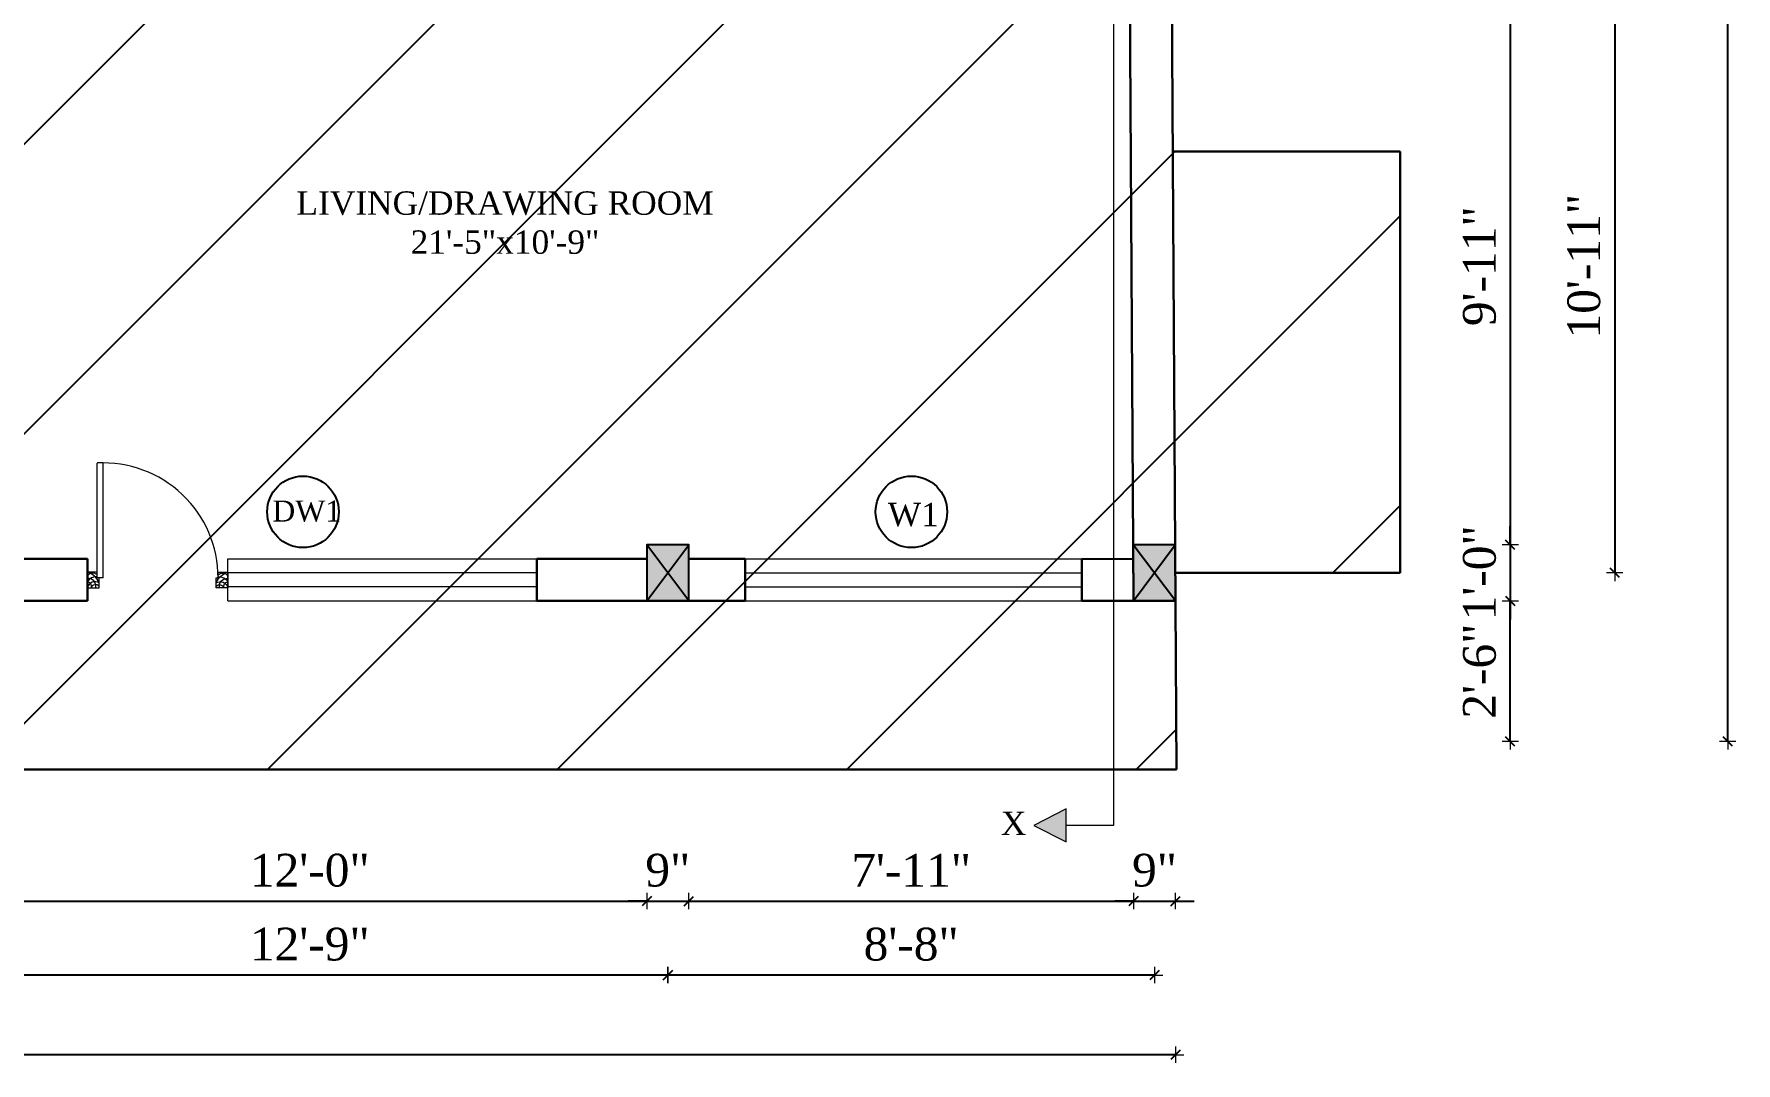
# Model space of a CAD drawing. Header units: inches. Extents: x 4069 to 291496, y -47643 to 12535.
# Drawn here: x 111641.9 to 112005.5, y -27118.1 to -26898.3 of the extents above; entities that cross this region are included whole.
import ezdxf

# ---------------------------------------------------------------- set-up
doc = ezdxf.new("R2010")
doc.units = ezdxf.units.IN
doc.header["$LTSCALE"] = 5
doc.header["$MEASUREMENT"] = 0
for name, color, linetype, lineweight in [('A-WALL', 7, 'Continuous', 9), ('Dimension', 7, 'Continuous', 18), ('DOOR', 62, 'Continuous', 0), ('Dw', 2, 'Continuous', 18)]:
    doc.layers.add(name, color=color, linetype=linetype, lineweight=lineweight)
doc.layers.add('dim line', color=7, linetype='Continuous', lineweight=15, true_color=0xfab2b2)
doc.layers.add('TEXT', color=6, linetype='Continuous')
doc.layers.add('WALL', color=7, linetype='Continuous')
doc.styles.add('ordinary', font='times.ttf')
doc.dimstyles.new('Copy of 96', dxfattribs={"dimtxt": 7, "dimasz": 4, "dimexe": 0.5, "dimexo": 0.5, "dimgap": 3, "dimtad": 1, "dimdec": 1, "dimzin": 11, "dimdsep": 46, "dimlunit": 4, "dimtxsty": 'ordinary', "dimblk": 'OBLIQUE', "dimcen": 0.09, "dimse1": 1, "dimse2": 1, "dimclrt": 6, "dimazin": 0, "dimtfac": 1, "dimtdec": 1, "dimtix": 1, "dimtmove": 2, "dimatfit": 3, "dimldrblk": 'leader', "dimfxl": 0.5, "dimfxlon": 1, "dimtolj": 1, "dimtzin": 0, "dimarcsym": 0})

# ---------------------------------------------------------------- blocks, each defined once
blk = doc.blocks.new('C1a')
at = {"color": 1, "ltscale": 5}
for p, q in [((18657.75, 4625.76), (18648.75, 4625.76)), ((18648.75, 4625.76), (18648.82, 4613.76)), ((18657.82, 4613.76), (18657.75, 4625.76)), ((18648.82, 4613.76), (18657.82, 4613.76))]:
    blk.add_line(p, q, dxfattribs=at)
blk = doc.blocks.new('A$C27B36B59')
at = {"layer": 'DOOR'}
for p, q in [((0, 4), (0, 0)), ((2.5, 4), (0, 4)), ((0, 0), (3, 0)), ((2.5, 2.5), (2.5, 4)), ((3, 2.5), (2.5, 2.5)), ((3, 0), (3, 2.5))]:
    blk.add_line(p, q, dxfattribs=at)
for centre, radius, start, end in [((-1.4, -0.54), 4.75, 22.1411, 72.838), ((1.34, 2.09), 1.64, 45.138, 144.8948), ((2.21, 0.3), 2.49, 83.3149, 152.658), ((0.13, 0.37), 2.05, 349.4875, 93.6805), ((1.96, -0.47), 2.01, 58.7447, 166.495), ((-0.06, 0.32), 1.13, 343.542, 86.947), ((2.08, -0.4), 1.17, 38.2816, 160.1519)]:
    blk.add_arc(centre, radius, start, end, dxfattribs=at)
blk = doc.blocks.new('D2')
at = {"layer": 'DOOR'}
for p, q in [((74473.95, 24047.59), (74473.95, 24018.09)), ((74473.95, 24047.59), (74475.45, 24047.59)), ((74475.45, 24047.59), (74475.45, 24018.13))]:
    blk.add_line(p, q, dxfattribs=at)
blk.add_arc((74473.95, 24047.59), 29.5, 180, 272.9146, dxfattribs=at)
at = {"layer": 'DOOR', "xscale": -1, "rotation": 180}
blk.add_blockref('A$C27B36B59', (74441.95, 24050.09), dxfattribs=at)
at = {"layer": 'DOOR', "rotation": 180}
blk.add_blockref('A$C27B36B59', (74477.95, 24050.09), dxfattribs=at)
blk = doc.blocks.new('x-x')
at = {"ltscale": 5}
for points in [[(11364.03, -701.52), (11364.03, -694.51), (11357.15, -698.09)], [(11364.03, -1135.52), (11364.03, -1128.51), (11357.15, -1132.09)]]:
    blk.add_hatch(color=256, dxfattribs=at).paths.add_polyline_path(points)
for p, q in [((11364.03, -694.51), (11357.15, -698.09)), ((11364.03, -701.52), (11364.03, -694.51)), ((11357.15, -698.09), (11364.03, -701.52)), ((11374.13, -698.09), (11364.03, -698.09)), ((11374.13, -698.09), (11374.13, -1132.09)), ((11364.03, -1128.51), (11357.15, -1132.09)), ((11364.03, -1135.52), (11364.03, -1128.51)), ((11357.15, -1132.09), (11364.03, -1135.52)), ((11374.13, -1132.09), (11364.03, -1132.09))]:
    blk.add_line(p, q, dxfattribs=at)
at = {"layer": 'A-WALL', "color": 1, "ltscale": 5}
blk.add_line((11374.13, -1120.09), (11374.13, -1132.09), dxfattribs=at)
at = {"layer": 'TEXT', "style": 'ordinary'}
for p in [(11350.08, -700.97), (11350.08, -1134.1)]:
    blk.add_text('X', height=5, dxfattribs=at).set_placement(p)
blk = doc.blocks.new('oblique')
at = {"color": 0, "lineweight": -2}
blk.add_line((0.25, 0.25), (-0.25, -0.25), dxfattribs=at)
at = {"layer": 'dim line', "lineweight": 9}
for p, q in [((-0.4375, 0), (0.4375, 0)), ((0, 0.4375), (0, -0.4375))]:
    blk.add_line(p, q, dxfattribs=at)
blk = doc.blocks.new('*D3059')
at = {"layer": 'A-WALL', "color": 0, "lineweight": -2, "ltscale": 50, "transparency": 16777216}
blk.add_line((111881.3, -27099.32), (111777.3, -27099.32), dxfattribs=at)
at = {"layer": 'Defpoints', "color": 0, "ltscale": 50, "transparency": 16777216}
for p in [(111777.3, -27019.39), (111881.3, -27019.39), (111777.3, -27099.32)]:
    blk.add_point(p, dxfattribs=at)
at = {"layer": 'A-WALL', "color": 0, "lineweight": -2, "ltscale": 50, "transparency": 16777216, "xscale": 4, "yscale": 4, "zscale": 4, "rotation": 180}
blk.add_blockref('oblique', (111777.3, -27099.32), dxfattribs=at)
at = {"layer": 'A-WALL', "color": 0, "lineweight": -2, "ltscale": 50, "transparency": 16777216, "xscale": 4, "yscale": 4, "zscale": 4}
blk.add_blockref('oblique', (111881.3, -27099.32), dxfattribs=at)
at = {"layer": 'A-WALL', "color": 6, "ltscale": 50, "transparency": 16777216, "insert": (111829.3, -27092.76), "char_height": 7, "attachment_point": 5, "style": 'ordinary'}
blk.add_mtext('\\A1;8\'-8"', dxfattribs=at)
blk = doc.blocks.new('_OBLIQUE')
at = {"color": 0, "linetype": 'ByBlock'}
blk.add_line((-0.5, -0.5), (0.5, 0.5), dxfattribs=at)
blk = doc.blocks.new('leader')
at = {"layer": 'Dimension'}
for p, q in [((0, -4.328), (0, 4.328)), ((-4.424, 0), (4.424, 0))]:
    blk.add_line(p, q, dxfattribs=at)
blk = doc.blocks.new('*D3060')
at = {"layer": 'A-WALL', "color": 0, "lineweight": -2, "ltscale": 50, "transparency": 16777216}
blk.add_line((111777.3, -27099.32), (111624.3, -27099.32), dxfattribs=at)
at = {"layer": 'Defpoints', "color": 0, "ltscale": 50, "transparency": 16777216}
for p in [(111624.3, -27019.39), (111777.3, -27019.39), (111624.3, -27099.32)]:
    blk.add_point(p, dxfattribs=at)
at = {"layer": 'A-WALL', "color": 0, "lineweight": -2, "ltscale": 50, "transparency": 16777216, "xscale": 4, "yscale": 4, "zscale": 4, "rotation": 180}
blk.add_blockref('oblique', (111624.3, -27099.32), dxfattribs=at)
at = {"layer": 'A-WALL', "color": 0, "lineweight": -2, "ltscale": 50, "transparency": 16777216, "xscale": 4, "yscale": 4, "zscale": 4}
blk.add_blockref('oblique', (111777.3, -27099.32), dxfattribs=at)
at = {"layer": 'A-WALL', "color": 6, "ltscale": 50, "transparency": 16777216, "insert": (111700.8, -27092.75), "char_height": 7, "attachment_point": 5, "style": 'ordinary'}
blk.add_mtext('\\A1;12\'-9"', dxfattribs=at)
blk = doc.blocks.new('*D3063')
at = {"layer": 'A-WALL', "color": 0, "lineweight": -2, "ltscale": 50, "transparency": 16777216}
blk.add_line((111885.8, -27116.34), (111312.8, -27116.34), dxfattribs=at)
at = {"layer": 'Defpoints', "color": 0, "ltscale": 50, "transparency": 16777216}
for p in [(111312.8, -27019.39), (111885.8, -27019.39), (111312.8, -27116.34)]:
    blk.add_point(p, dxfattribs=at)
at = {"layer": 'A-WALL', "color": 0, "lineweight": -2, "ltscale": 50, "transparency": 16777216, "xscale": 4, "yscale": 4, "zscale": 4, "rotation": 180}
blk.add_blockref('oblique', (111312.8, -27116.34), dxfattribs=at)
at = {"layer": 'A-WALL', "color": 0, "lineweight": -2, "ltscale": 50, "transparency": 16777216, "xscale": 4, "yscale": 4, "zscale": 4}
blk.add_blockref('oblique', (111885.8, -27116.34), dxfattribs=at)
at = {"layer": 'A-WALL', "color": 6, "ltscale": 50, "transparency": 16777216, "insert": (111599.3, -27109.77), "char_height": 7, "attachment_point": 5, "style": 'ordinary'}
blk.add_mtext('\\A1;47\'-9"', dxfattribs=at)
blk = doc.blocks.new('*D3088')
at = {"layer": 'A-WALL', "color": 0, "lineweight": -2, "ltscale": 50, "transparency": 16777216}
blk.add_line((111628.8, -27083.52), (111772.8, -27083.52), dxfattribs=at)
at = {"layer": 'Defpoints', "color": 0, "ltscale": 50, "transparency": 16777216}
for p in [(111628.8, -27019.39), (111772.8, -27019.39), (111772.8, -27083.52)]:
    blk.add_point(p, dxfattribs=at)
at = {"layer": 'A-WALL', "color": 0, "lineweight": -2, "ltscale": 50, "transparency": 16777216, "xscale": 4, "yscale": 4, "zscale": 4, "rotation": 180}
blk.add_blockref('oblique', (111628.8, -27083.52), dxfattribs=at)
at = {"layer": 'A-WALL', "color": 0, "lineweight": -2, "ltscale": 50, "transparency": 16777216, "xscale": 4, "yscale": 4, "zscale": 4}
blk.add_blockref('oblique', (111772.8, -27083.52), dxfattribs=at)
at = {"layer": 'A-WALL', "color": 6, "ltscale": 50, "transparency": 16777216, "insert": (111700.8, -27076.96), "char_height": 7, "attachment_point": 5, "style": 'ordinary'}
blk.add_mtext('\\A1;12\'-0"', dxfattribs=at)
blk = doc.blocks.new('*D3089')
at = {"layer": 'A-WALL', "color": 0, "lineweight": -2, "ltscale": 50, "transparency": 16777216}
for p, q in [((111772.8, -27083.52), (111768.8, -27083.52)), ((111772.8, -27083.52), (111781.8, -27083.52)), ((111781.8, -27083.52), (111785.8, -27083.52))]:
    blk.add_line(p, q, dxfattribs=at)
at = {"layer": 'Defpoints', "color": 0, "ltscale": 50, "transparency": 16777216}
for p in [(111772.8, -27019.39), (111781.8, -27019.39), (111781.8, -27083.52)]:
    blk.add_point(p, dxfattribs=at)
at = {"layer": 'A-WALL', "color": 0, "lineweight": -2, "ltscale": 50, "transparency": 16777216, "xscale": 4, "yscale": 4, "zscale": 4}
blk.add_blockref('oblique', (111772.8, -27083.52), dxfattribs=at)
at = {"layer": 'A-WALL', "color": 0, "lineweight": -2, "ltscale": 50, "transparency": 16777216, "xscale": 4, "yscale": 4, "zscale": 4, "rotation": 180}
blk.add_blockref('oblique', (111781.8, -27083.52), dxfattribs=at)
at = {"layer": 'A-WALL', "color": 6, "ltscale": 50, "transparency": 16777216, "insert": (111777.3, -27076.95), "char_height": 7, "attachment_point": 5, "style": 'ordinary'}
blk.add_mtext('\\A1;9"', dxfattribs=at)
blk = doc.blocks.new('*D3090')
at = {"layer": 'A-WALL', "color": 0, "lineweight": -2, "ltscale": 50, "transparency": 16777216}
blk.add_line((111781.8, -27083.52), (111876.8, -27083.52), dxfattribs=at)
at = {"layer": 'Defpoints', "color": 0, "ltscale": 50, "transparency": 16777216}
for p in [(111781.8, -27019.39), (111876.8, -27019.39), (111876.8, -27083.52)]:
    blk.add_point(p, dxfattribs=at)
at = {"layer": 'A-WALL', "color": 0, "lineweight": -2, "ltscale": 50, "transparency": 16777216, "xscale": 4, "yscale": 4, "zscale": 4, "rotation": 180}
blk.add_blockref('oblique', (111781.8, -27083.52), dxfattribs=at)
at = {"layer": 'A-WALL', "color": 0, "lineweight": -2, "ltscale": 50, "transparency": 16777216, "xscale": 4, "yscale": 4, "zscale": 4}
blk.add_blockref('oblique', (111876.8, -27083.52), dxfattribs=at)
at = {"layer": 'A-WALL', "color": 6, "ltscale": 50, "transparency": 16777216, "insert": (111829.3, -27076.95), "char_height": 7, "attachment_point": 5, "style": 'ordinary'}
blk.add_mtext('\\A1;7\'-11"', dxfattribs=at)
blk = doc.blocks.new('*D3091')
at = {"layer": 'A-WALL', "color": 0, "lineweight": -2, "ltscale": 50, "transparency": 16777216}
for p, q in [((111876.8, -27083.52), (111872.8, -27083.52)), ((111876.8, -27083.52), (111885.8, -27083.52)), ((111885.8, -27083.52), (111889.8, -27083.52))]:
    blk.add_line(p, q, dxfattribs=at)
at = {"layer": 'Defpoints', "color": 0, "ltscale": 50, "transparency": 16777216}
for p in [(111876.8, -27019.39), (111885.8, -27019.39), (111885.8, -27083.52)]:
    blk.add_point(p, dxfattribs=at)
at = {"layer": 'A-WALL', "color": 0, "lineweight": -2, "ltscale": 50, "transparency": 16777216, "xscale": 4, "yscale": 4, "zscale": 4}
blk.add_blockref('oblique', (111876.8, -27083.52), dxfattribs=at)
at = {"layer": 'A-WALL', "color": 0, "lineweight": -2, "ltscale": 50, "transparency": 16777216, "xscale": 4, "yscale": 4, "zscale": 4, "rotation": 180}
blk.add_blockref('oblique', (111885.8, -27083.52), dxfattribs=at)
at = {"layer": 'A-WALL', "color": 6, "ltscale": 50, "transparency": 16777216, "insert": (111881.3, -27076.95), "char_height": 7, "attachment_point": 5, "style": 'ordinary'}
blk.add_mtext('\\A1;9"', dxfattribs=at)
blk = doc.blocks.new('*D3097')
at = {"layer": 'A-WALL', "color": 0, "lineweight": -2, "ltscale": 50, "transparency": 16777216}
blk.add_line((111957.32, -26888.39), (111957.32, -27007.39), dxfattribs=at)
at = {"layer": 'Defpoints', "color": 0, "ltscale": 50, "transparency": 16777216}
for p in [(111884.99, -26888.39), (111885.73, -27007.39), (111957.32, -27007.39)]:
    blk.add_point(p, dxfattribs=at)
at = {"layer": 'A-WALL', "color": 0, "lineweight": -2, "ltscale": 50, "transparency": 16777216, "xscale": 4, "yscale": 4, "zscale": 4}
for p, rotation in [((111957.32, -26888.39), 90), ((111957.32, -27007.39), 270)]:
    blk.add_blockref('oblique', p, dxfattribs=dict(at, rotation=rotation))
at = {"layer": 'A-WALL', "color": 6, "ltscale": 50, "transparency": 16777216, "insert": (111950.75, -26947.89), "char_height": 7, "attachment_point": 5, "rotation": 90, "style": 'ordinary'}
blk.add_mtext('\\A1;9\'-11"', dxfattribs=at)
blk = doc.blocks.new('*D3098')
at = {"layer": 'A-WALL', "color": 0, "lineweight": -2, "ltscale": 50, "transparency": 16777216}
for p, q in [((111957.32, -27007.39), (111957.32, -27003.39)), ((111957.32, -27007.39), (111957.32, -27019.39)), ((111957.32, -27019.39), (111957.32, -27023.39))]:
    blk.add_line(p, q, dxfattribs=at)
at = {"layer": 'Defpoints', "color": 0, "ltscale": 50, "transparency": 16777216}
for p in [(111885.73, -27007.39), (111885.8, -27019.39), (111957.32, -27019.39)]:
    blk.add_point(p, dxfattribs=at)
at = {"layer": 'A-WALL', "color": 0, "lineweight": -2, "ltscale": 50, "transparency": 16777216, "xscale": 4, "yscale": 4, "zscale": 4}
for p, rotation in [((111957.32, -27007.39), 270), ((111957.32, -27019.39), 90)]:
    blk.add_blockref('oblique', p, dxfattribs=dict(at, rotation=rotation))
at = {"layer": 'A-WALL', "color": 6, "ltscale": 50, "transparency": 16777216, "insert": (111950.76, -27013.39), "char_height": 7, "attachment_point": 5, "rotation": 90, "style": 'ordinary'}
blk.add_mtext('\\A1;1\'-0"', dxfattribs=at)
blk = doc.blocks.new('*D3101')
at = {"layer": 'A-WALL', "color": 0, "lineweight": -2, "ltscale": 50, "transparency": 16777216}
blk.add_line((111979.63, -26882.39), (111979.63, -27013.39), dxfattribs=at)
at = {"layer": 'Defpoints', "color": 0, "ltscale": 50, "transparency": 16777216}
for p in [(111884.96, -26882.39), (111885.76, -27013.39), (111979.63, -27013.39)]:
    blk.add_point(p, dxfattribs=at)
at = {"layer": 'A-WALL', "color": 0, "lineweight": -2, "ltscale": 50, "transparency": 16777216, "xscale": 4, "yscale": 4, "zscale": 4}
for p, rotation in [((111979.63, -26882.39), 90), ((111979.63, -27013.39), 270)]:
    blk.add_blockref('oblique', p, dxfattribs=dict(at, rotation=rotation))
at = {"layer": 'A-WALL', "color": 6, "ltscale": 50, "transparency": 16777216, "insert": (111973.07, -26947.89), "char_height": 7, "attachment_point": 5, "rotation": 90, "style": 'ordinary'}
blk.add_mtext('\\A1;10\'-11"', dxfattribs=at)
blk = doc.blocks.new('*D3102')
at = {"layer": 'A-WALL', "color": 0, "lineweight": -2, "ltscale": 50, "transparency": 16777216}
blk.add_line((112003.78, -27049.39), (112003.78, -26663.39), dxfattribs=at)
at = {"layer": 'Defpoints', "color": 0, "ltscale": 50, "transparency": 16777216}
for p in [(111883.61, -26663.39), (112003.78, -26663.39), (111885.98, -27049.39)]:
    blk.add_point(p, dxfattribs=at)
at = {"layer": 'A-WALL', "color": 0, "lineweight": -2, "ltscale": 50, "transparency": 16777216, "xscale": 4, "yscale": 4, "zscale": 4}
for p, rotation in [((112003.78, -26663.39), 90), ((112003.78, -27049.39), 270)]:
    blk.add_blockref('oblique', p, dxfattribs=dict(at, rotation=rotation))
at = {"layer": 'A-WALL', "color": 6, "ltscale": 50, "transparency": 16777216, "insert": (111997.22, -26856.39), "char_height": 7, "attachment_point": 5, "rotation": 90, "style": 'ordinary'}
blk.add_mtext('\\A1;32\'-2"', dxfattribs=at)
blk = doc.blocks.new('*D3103')
at = {"layer": 'A-WALL', "color": 0, "lineweight": -2, "ltscale": 50, "transparency": 16777216}
blk.add_line((111957.32, -27049.39), (111957.32, -27019.39), dxfattribs=at)
at = {"layer": 'Defpoints', "color": 0, "ltscale": 50, "transparency": 16777216}
for p in [(111885.8, -27019.39), (111957.32, -27019.39), (111885.98, -27049.39)]:
    blk.add_point(p, dxfattribs=at)
at = {"layer": 'A-WALL', "color": 0, "lineweight": -2, "ltscale": 50, "transparency": 16777216, "xscale": 4, "yscale": 4, "zscale": 4}
for p, rotation in [((111957.32, -27019.39), 90), ((111957.32, -27049.39), 270)]:
    blk.add_blockref('oblique', p, dxfattribs=dict(at, rotation=rotation))
at = {"layer": 'A-WALL', "color": 6, "ltscale": 50, "transparency": 16777216, "insert": (111950.76, -27034.39), "char_height": 7, "attachment_point": 5, "rotation": 90, "style": 'ordinary'}
blk.add_mtext('\\A1;2\'-6"', dxfattribs=at)

msp = doc.modelspace()

# ---------------------------------------------------------------- hatches: boundary and pattern name
at = {"layer": 'WALL', "linetype": 'ByBlock', "ltscale": 5, "true_color": 0xf8991e}
h = msp.add_hatch(dxfattribs=at)
h.set_pattern_fill('ANSI31', color=30, scale=350)
h.set_pattern_definition([(45, (104858.308, -23741.887), (-30.93592, 30.93592), [])])
h.paths.add_polyline_path([(111292.35851, -27055.39117), (111525.16223, -26645.39117), (111883.61022, -26645.39117), (111885.20936, -26923.39117), (111933.79982, -26923.39117), (111933.79982, -27013.39117), (111885.79982, -27013.39117), (111886.02123, -27055.39117)])
h = msp.add_hatch(color=30, dxfattribs=at)
h.dxf.hatch_style = 1
h.paths.add_polyline_path([(111777.29973, -27013.39117), (111772.79973, -27019.39117), (111781.79973, -27019.39117)])
h.paths.add_polyline_path([(111781.79973, -27019.39117), (111781.79973, -27007.39117), (111777.29973, -27013.39117)])
h.paths.add_polyline_path([(111777.29973, -27013.39117), (111781.79973, -27007.39117), (111772.79973, -27007.39117)])
h.paths.add_polyline_path([(111772.79973, -27007.39117), (111772.79973, -27019.39117), (111777.29973, -27013.39117)])
h = msp.add_hatch(color=30, dxfattribs=at)
h.dxf.hatch_style = 1
h.paths.add_polyline_path([(111885.79982, -27019.39117), (111881.26283, -27013.39117), (111876.79964, -27019.39117)])
h.paths.add_polyline_path([(111885.79982, -27019.39117), (111885.72601, -27007.39117), (111881.26283, -27013.39117)])
h.paths.add_polyline_path([(111885.72601, -27007.39117), (111876.72584, -27007.39117), (111881.26283, -27013.39117)])
h.paths.add_polyline_path([(111881.26283, -27013.39117), (111876.72584, -27007.39117), (111876.79964, -27019.39117)])

# ---------------------------------------------------------------- linework, layer by layer
at = {"color": 1, "ltscale": 5}
for p, q in [((111772.79973, -27019.39117), (111781.79973, -27007.39117)), ((111781.79973, -27019.39117), (111772.79973, -27007.39117)), ((111885.79982, -27019.39117), (111876.72584, -27007.39117)), ((111876.79964, -27019.39117), (111885.72601, -27007.39117))]:
    msp.add_line(p, q, dxfattribs=at)
at = {"layer": 'A-WALL', "lineweight": 30}
for p, q in [((111876.79964, -27019.39117), (111875.84938, -26864.89117)), ((111886.02123, -27055.39117), (111884.84955, -26864.89117)), ((111933.79982, -26923.39117), (111885.20936, -26923.39117)), ((111933.79982, -27013.39117), (111933.79982, -26923.39117)), ((111628.79973, -27010.39117), (111653.29982, -27010.39117)), ((111653.29982, -27019.39117), (111653.29982, -27010.39117)), ((111749.29982, -27010.39117), (111772.79973, -27010.39117)), ((111749.29982, -27019.39117), (111749.29982, -27010.39117)), ((111781.79973, -27010.39117), (111793.79982, -27010.39117)), ((111793.79982, -27019.39117), (111793.79982, -27010.39117)), ((111865.79982, -27010.39117), (111876.74463, -27010.44687)), ((111865.79982, -27019.39117), (111865.79982, -27010.39117)), ((111885.79982, -27013.39117), (111933.79982, -27013.39117)), ((111596.29982, -27019.39117), (111653.29982, -27019.39117)), ((111749.29982, -27019.39117), (111793.79982, -27019.39117)), ((111865.79982, -27019.39117), (111885.79982, -27019.39117)), ((111292.35851, -27055.39117), (111886.02123, -27055.39117))]:
    msp.add_line(p, q, dxfattribs=at)
at = {"layer": 'Dw', "color": 3}
for p, q in [((111683.29982, -27019.39117), (111683.29982, -27010.39117)), ((111683.29982, -27010.39117), (111749.29982, -27010.39117)), ((111793.79982, -27010.39117), (111865.79982, -27010.39117)), ((111749.29982, -27013.39117), (111683.29982, -27013.39117)), ((111793.77692, -27013.39105), (111865.77692, -27013.39105)), ((111793.77692, -27013.39105), (111865.77692, -27013.39105)), ((111749.29982, -27016.39117), (111683.29982, -27016.39117)), ((111793.77692, -27016.39105), (111865.77692, -27016.39105)), ((111683.29982, -27019.39117), (111749.29982, -27019.39117)), ((111793.77692, -27019.39117), (111865.77692, -27019.39117))]:
    msp.add_line(p, q, dxfattribs=at)
at = {"layer": 'TEXT'}
for centre in [(111699.35366, -27000.36667), (111829.35323, -27000.36667)]:
    msp.add_circle(centre, 7.64038, dxfattribs=at)
at = {"layer": 'WALL', "color": 2, "linetype": 'ByBlock', "ltscale": 5}
for points in [[(111772.79973, -27019.39117), (111781.79973, -27019.39117), (111781.79973, -27007.39117), (111772.79973, -27007.39117)], [(111876.72584, -27007.39117), (111876.79964, -27019.39117), (111885.79982, -27019.39117), (111885.72601, -27007.39117)]]:
    msp.add_lwpolyline(points, close=True, dxfattribs=at)

# ---------------------------------------------------------------- block references
at = {"layer": 'A-WALL', "color": 1}
msp.add_blockref('x-x', (100498.38319, -25935.30021), dxfattribs=at)
at = {"layer": 'WALL', "color": 2, "linetype": 'ByBlock', "xscale": 0.8332999999984168, "yscale": 0.8333000000002357, "zscale": 0.8333, "rotation": 180}
msp.add_blockref('D2', (173715.77657, -6975.61951), dxfattribs=at)
at = {"layer": 'WALL', "color": 2, "linetype": 'ByBlock', "ltscale": 5}
msp.add_blockref('C1a', (93227.9806, -31633.15035), dxfattribs=at)

# ---------------------------------------------------------------- texts
at = {"layer": 'TEXT', "style": 'ordinary'}
for s, height, p in [('DW1', 4.5, (111692.79236, -27002.43838)), ('W1', 5, (111824.32023, -27003.43079))]:
    msp.add_text(s, height=height, rotation=0.0003881, dxfattribs=at).set_placement(p)
at = {"layer": 'TEXT', "insert": (111742.52529, -26945.3086), "char_height": 5, "attachment_point": 8, "rotation": 359.9996119, "style": 'ordinary'}
msp.add_mtext_dynamic_manual_height_columns('LIVING/DRAWING ROOM\\P21\'-5"x10\'-9"', width=101.5687276, gutter_width=1720.71691, heights=[0], dxfattribs=at)

# ---------------------------------------------------------------- dimensions: what is measured, and where the dimension line sits
at = {"layer": 'A-WALL', "ltscale": 50}
for base, p1, p2, picture, middle in [((112003.78492, -26663.39117), (111885.98433, -27049.39117), (111883.61022, -26663.39117), '*D3102', (111997.22436, -26856.39117)), ((111979.62957, -27013.39117), (111884.95719, -26882.39117), (111885.76291, -27013.39117), '*D3101', (111973.06901, -26947.89117)), ((111957.32477, -27007.39117), (111884.99409, -26888.39117), (111885.72601, -27007.39117), '*D3097', (111950.75412, -26947.89117)), ((111957.32477, -27019.39117), (111885.72601, -27007.39117), (111885.79982, -27019.39117), '*D3098', (111950.76421, -27013.39117)), ((111957.32477, -27019.39117), (111885.98433, -27049.39117), (111885.79982, -27019.39117), '*D3103', (111950.76421, -27034.39117))]:
    dim = msp.add_linear_dim(base=base, p1=p1, p2=p2, angle=90, dimstyle='Copy of 96', override={"dimdec": 0, "dimblk": 'oblique', "dimtdec": 0, "dimarcsym": 1}, dxfattribs=at)
    dim.commit()
    dim.dimension.update_dxf_attribs({"geometry": picture, "text_midpoint": middle})
for base, p1, p2, picture, middle in [((111312.79982, -27116.34389), (111885.79982, -27019.39117), (111312.79982, -27019.39117), '*D3063', (111599.29982, -27109.77324)), ((111624.29973, -27099.31868), (111777.29973, -27019.39117), (111624.29973, -27019.39117), '*D3060', (111700.79973, -27092.74803)), ((111772.79973, -27083.51802), (111628.79973, -27019.39117), (111772.79973, -27019.39117), '*D3088', (111700.79973, -27076.95746)), ((111781.79973, -27083.51802), (111772.79973, -27019.39117), (111781.79973, -27019.39117), '*D3089', (111777.29973, -27076.94736)), ((111876.79964, -27083.51802), (111781.79973, -27019.39117), (111876.79964, -27019.39117), '*D3090', (111829.29969, -27076.94736)), ((111885.79982, -27083.51802), (111876.79964, -27019.39117), (111885.79982, -27019.39117), '*D3091', (111881.29973, -27076.94736))]:
    dim = msp.add_linear_dim(base=base, p1=p1, p2=p2, dimstyle='Copy of 96', override={"dimdec": 0, "dimblk": 'oblique', "dimtdec": 0, "dimarcsym": 1}, dxfattribs=at)
    dim.commit()
    dim.dimension.update_dxf_attribs({"geometry": picture, "text_midpoint": middle})
dim = msp.add_aligned_dim(p1=(111881.29973, -27019.39117), p2=(111777.29973, -27019.39117), distance=79.92751, dimstyle='Copy of 96', override={"dimdec": 0, "dimblk": 'oblique', "dimtdec": 0, "dimarcsym": 1}, dxfattribs=at)
dim.commit()
dim.dimension.update_dxf_attribs({"geometry": '*D3059', "text_midpoint": (111829.29973, -27092.75812)})

doc.saveas('drawing.dxf')
